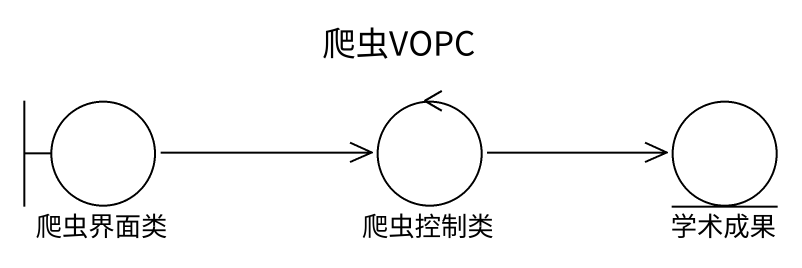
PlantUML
@startuml
title 爬虫VOPC
boundary 爬虫界面类
control 爬虫控制类
entity 学术成果
爬虫界面类 -right-> 爬虫控制类
爬虫控制类 -right-> 学术成果
@enduml
